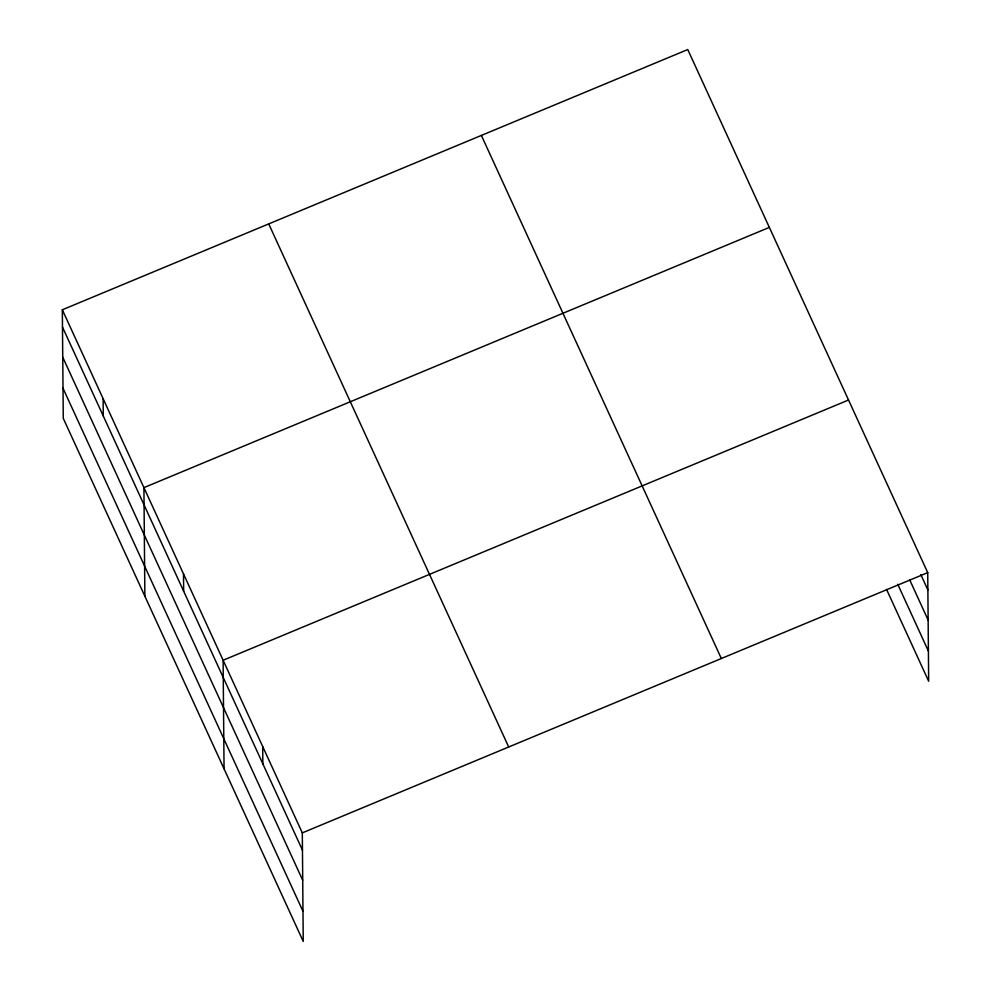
<?xml version="1.0" encoding="UTF-8"?>
<svg xmlns="http://www.w3.org/2000/svg" width="991" height="991" viewBox="0 0 991 991"><rect width="100%" height="100%" fill="white"/><g stroke="black" fill="none" stroke-linecap="round" stroke-linejoin="round"><path stroke-width="1.49" d="M62.334 309.787L302.305 832.874L303.246 941.45L63.275 418.363L62.334 309.787L687.754 49.55L927.725 572.637L928.666 681.213L886.524 589.335M769.338 227.397L143.918 487.634L144.872 596.21M848.531 400.017L223.111 660.254L224.053 768.83M302.305 832.874L927.725 572.637M920.85 574.631L927.873 589.942M909.614 579.685L928.133 620.056M897.759 584.281L928.406 651.099M481.366 135.433L721.337 658.519M268.722 223.904L508.693 747.003M62.483 327.08L302.453 850.167M62.743 357.206L302.713 880.293M63.015 388.237L302.986 911.324M262.702 746.57L262.85 763.863M183.508 573.938L183.669 591.243M103.126 398.704L103.275 416.009"/></g></svg>
